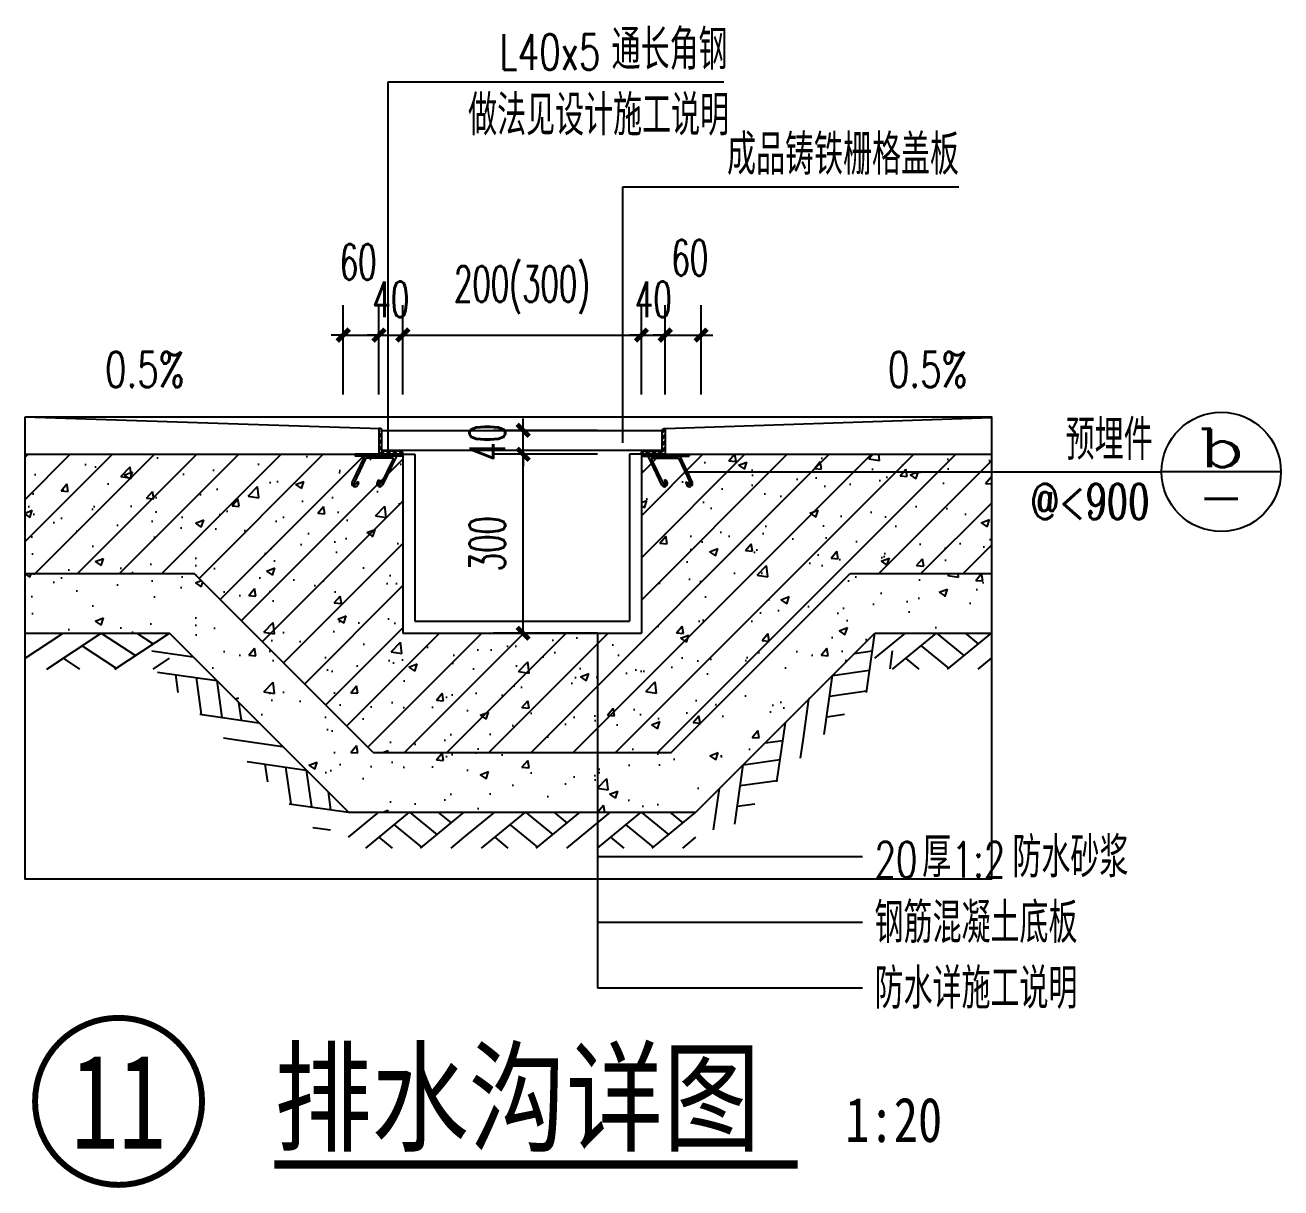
# Model space of a CAD drawing. Extents: x 0 to 125661, y -104936 to 8656.
# Drawn here: x 9784 to 11890, y -20787 to -18838 of the extents above; entities that cross this region are included whole.
import ezdxf
from ezdxf.enums import TextEntityAlignment as Align

# ---------------------------------------------------------------- set-up
doc = ezdxf.new("R2010")
doc.units = 0
doc.header["$LTSCALE"] = 800
doc.header["$MEASUREMENT"] = 0
doc.layers.get('0').update_dxf_attribs({"linetype": 'CONTINUOUS'})
doc.layers.get('Defpoints').update_dxf_attribs({"color": 1, "linetype": 'CONTINUOUS'})
for name, color, linetype in [('2', 2, 'CONTINUOUS'), ('AXIS_TEXT', 7, 'CONTINUOUS'), ('DIM_IDEN', 3, 'CONTINUOUS'), ('DIM_LEAD', 3, 'CONTINUOUS'), ('DIM_SYMB', 3, 'CONTINUOUS'), ('HATCH', 13, 'CONTINUOUS'), ('PUB_DIM', 3, 'CONTINUOUS'), ('PUB_HATCH', 8, 'CONTINUOUS'), ('PUB_TEXT', 7, 'CONTINUOUS'), ('STEEL', 60, 'CONTINUOUS'), ('WALL', 50, 'CONTINUOUS'), ('面层', 123, 'CONTINUOUS')]:
    doc.layers.add(name, color=color, linetype=linetype)
doc.styles.add('_TCH_DIM', font='SIMPLEX', dxfattribs={"bigfont": 'GBCBIG'})
doc.styles.add('_TCH_LABEL', font='COMPLEX', dxfattribs={"bigfont": 'GBCBIG'})
doc.styles.add('DIM_FONT', font='SIMPLEX.shx', dxfattribs={"width": 0.6})
doc.styles.add('ht', font='SIMHEI.TTF')
doc.styles.add('房间名称', font='SIMHEI.TTF', dxfattribs={"width": 0.8})
doc.dimstyles.new('DIMN20', dxfattribs={"dimscale": 0.2, "dimtxt": 300, "dimasz": 100, "dimexe": 250, "dimexo": 300, "dimgap": 150, "dimtad": 1, "dimdec": 0, "dimzin": 0, "dimdsep": 46, "dimtxsty": 'DIM_FONT', "dimblk": 'ARCHTICK', "dimcen": 0.09, "dimclrt": 7, "dimazin": 2, "dimtfac": 1, "dimtdec": 0, "dimtix": 1, "dimtmove": 2, "dimatfit": 3, "dimfxl": 0, "dimtolj": 1, "dimtzin": 0, "dimarcsym": 0})
pattern_1 = [(45, (86758.364, -498458.1405), (-5.30330086, 5.30330086), []), (45, (86758.364, -498454.3905), (-5.30330086, 5.30330086), [])]

# ---------------------------------------------------------------- blocks, each defined once
blk = doc.blocks.new('_ArchTick')
at = {"color": 0, "linetype": 'ByBlock', "const_width": 0.4}
blk.add_lwpolyline([(-0.5, -0.5), (0.5, 0.5)], dxfattribs=at)
blk = doc.blocks.new('*D224')
at = {"layer": 'Defpoints', "color": 0}
for p in [(10619.3, -19557.6), (10804.1, -19557.6), (10804.1, -19857.6)]:
    blk.add_point(p, dxfattribs=at)
at = {"layer": 'PUB_DIM', "color": 0, "lineweight": -2}
for p, q in [((10744.1, -19557.6), (10569.3, -19557.6)), ((10619.3, -19857.6), (10619.3, -19557.6)), ((10744.1, -19857.6), (10569.3, -19857.6))]:
    blk.add_line(p, q, dxfattribs=at)
at = {"layer": 'PUB_DIM', "color": 0, "lineweight": -2, "xscale": 20, "yscale": 20, "zscale": 20}
for p, rotation in [((10619.3, -19557.6), 90), ((10619.3, -19857.6), 270)]:
    blk.add_blockref('_ArchTick', p, dxfattribs=dict(at, rotation=rotation))
at = {"layer": 'PUB_DIM', "color": 7, "insert": (10559.3, -19707.6), "char_height": 60, "attachment_point": 5, "rotation": 90, "style": 'DIM_FONT'}
blk.add_mtext('\\A1;300', dxfattribs=at)
blk = doc.blocks.new('*D225')
at = {"layer": 'Defpoints', "color": 0}
for p in [(10619.3, -19517.6), (10804.1, -19517.6), (10804.1, -19557.6)]:
    blk.add_point(p, dxfattribs=at)
at = {"layer": 'PUB_DIM', "color": 0, "lineweight": -2}
for p, q in [((10619.3, -19517.6), (10619.3, -19497.6)), ((10744.1, -19517.6), (10569.3, -19517.6)), ((10619.3, -19557.6), (10619.3, -19517.6)), ((10744.1, -19557.6), (10569.3, -19557.6)), ((10619.3, -19557.6), (10619.3, -19577.6))]:
    blk.add_line(p, q, dxfattribs=at)
at = {"layer": 'PUB_DIM', "color": 0, "lineweight": -2, "xscale": 20, "yscale": 20, "zscale": 20}
for p, rotation in [((10619.3, -19517.6), 270), ((10619.3, -19557.6), 90)]:
    blk.add_blockref('_ArchTick', p, dxfattribs=dict(at, rotation=rotation))
at = {"layer": 'PUB_DIM', "color": 7, "insert": (10559.3, -19537.6), "char_height": 60, "attachment_point": 5, "rotation": 90, "style": 'DIM_FONT'}
blk.add_mtext('\\A1;40', dxfattribs=at)
blk = doc.blocks.new('*D226')
at = {"layer": 'Defpoints', "color": 0}
for p in [(10377.6, -19357.8), (10317.6, -19517.6), (10377.6, -19517.6)]:
    blk.add_point(p, dxfattribs=at)
at = {"layer": 'PUB_DIM', "color": 0, "lineweight": -2}
for p, q in [((10317.6, -19457.6), (10317.6, -19307.8)), ((10377.6, -19457.6), (10377.6, -19307.8)), ((10317.6, -19357.8), (10297.6, -19357.8)), ((10317.6, -19357.8), (10377.6, -19357.8)), ((10377.6, -19357.8), (10397.6, -19357.8))]:
    blk.add_line(p, q, dxfattribs=at)
at = {"layer": 'PUB_DIM', "color": 0, "lineweight": -2, "xscale": 20, "yscale": 20, "zscale": 20}
blk.add_blockref('_ArchTick', (10317.6, -19357.8), dxfattribs=at)
at = {"layer": 'PUB_DIM', "color": 0, "lineweight": -2, "xscale": 20, "yscale": 20, "zscale": 20, "rotation": 180}
blk.add_blockref('_ArchTick', (10377.6, -19357.8), dxfattribs=at)
at = {"layer": 'PUB_DIM', "color": 7, "insert": (10342.7, -19235.1), "char_height": 60, "attachment_point": 5, "style": 'DIM_FONT'}
blk.add_mtext('\\A1;60', dxfattribs=at)
blk = doc.blocks.new('*D227')
at = {"layer": 'Defpoints', "color": 0}
for p in [(10417.6, -19357.8), (10377.6, -19517.6), (10417.6, -19517.6)]:
    blk.add_point(p, dxfattribs=at)
at = {"layer": 'PUB_DIM', "color": 0, "lineweight": -2}
for p, q in [((10377.6, -19457.6), (10377.6, -19307.8)), ((10417.6, -19457.6), (10417.6, -19307.8)), ((10377.6, -19357.8), (10357.6, -19357.8)), ((10377.6, -19357.8), (10417.6, -19357.8)), ((10417.6, -19357.8), (10437.6, -19357.8))]:
    blk.add_line(p, q, dxfattribs=at)
at = {"layer": 'PUB_DIM', "color": 0, "lineweight": -2, "xscale": 20, "yscale": 20, "zscale": 20}
blk.add_blockref('_ArchTick', (10377.6, -19357.8), dxfattribs=at)
at = {"layer": 'PUB_DIM', "color": 0, "lineweight": -2, "xscale": 20, "yscale": 20, "zscale": 20, "rotation": 180}
blk.add_blockref('_ArchTick', (10417.6, -19357.8), dxfattribs=at)
at = {"layer": 'PUB_DIM', "color": 7, "insert": (10397.6, -19297.8), "char_height": 60, "attachment_point": 5, "style": 'DIM_FONT'}
blk.add_mtext('\\A1;40', dxfattribs=at)
blk = doc.blocks.new('*D228')
at = {"layer": 'Defpoints', "color": 0}
for p in [(10817.6, -19357.8), (10417.6, -19517.6), (10817.6, -19517.6)]:
    blk.add_point(p, dxfattribs=at)
at = {"layer": 'PUB_DIM', "color": 0, "lineweight": -2}
for p, q in [((10417.6, -19457.6), (10417.6, -19307.8)), ((10817.6, -19457.6), (10817.6, -19307.8)), ((10417.6, -19357.8), (10817.6, -19357.8))]:
    blk.add_line(p, q, dxfattribs=at)
at = {"layer": 'PUB_DIM', "color": 0, "lineweight": -2, "xscale": 20, "yscale": 20, "zscale": 20, "rotation": 180}
blk.add_blockref('_ArchTick', (10417.6, -19357.8), dxfattribs=at)
at = {"layer": 'PUB_DIM', "color": 0, "lineweight": -2, "xscale": 20, "yscale": 20, "zscale": 20}
blk.add_blockref('_ArchTick', (10817.6, -19357.8), dxfattribs=at)
at = {"layer": 'PUB_DIM', "color": 7, "insert": (10617.6, -19282.1), "char_height": 60, "attachment_point": 5, "style": 'DIM_FONT'}
blk.add_mtext('\\A1;200(300)', dxfattribs=at)
blk = doc.blocks.new('*D229')
at = {"layer": 'Defpoints', "color": 0}
for p in [(10857.6, -19357.8), (10817.6, -19517.6), (10857.6, -19517.6)]:
    blk.add_point(p, dxfattribs=at)
at = {"layer": 'PUB_DIM', "color": 0, "lineweight": -2}
for p, q in [((10817.6, -19457.6), (10817.6, -19307.8)), ((10857.6, -19457.6), (10857.6, -19307.8)), ((10817.6, -19357.8), (10797.6, -19357.8)), ((10817.6, -19357.8), (10857.6, -19357.8)), ((10857.6, -19357.8), (10877.6, -19357.8))]:
    blk.add_line(p, q, dxfattribs=at)
at = {"layer": 'PUB_DIM', "color": 0, "lineweight": -2, "xscale": 20, "yscale": 20, "zscale": 20}
blk.add_blockref('_ArchTick', (10817.6, -19357.8), dxfattribs=at)
at = {"layer": 'PUB_DIM', "color": 0, "lineweight": -2, "xscale": 20, "yscale": 20, "zscale": 20, "rotation": 180}
blk.add_blockref('_ArchTick', (10857.6, -19357.8), dxfattribs=at)
at = {"layer": 'PUB_DIM', "color": 7, "insert": (10837.6, -19297.8), "char_height": 60, "attachment_point": 5, "style": 'DIM_FONT'}
blk.add_mtext('\\A1;40', dxfattribs=at)
blk = doc.blocks.new('*D230')
at = {"layer": 'Defpoints', "color": 0}
for p in [(10917.6, -19357.8), (10857.6, -19517.6), (10917.6, -19517.6)]:
    blk.add_point(p, dxfattribs=at)
at = {"layer": 'PUB_DIM', "color": 0, "lineweight": -2}
for p, q in [((10857.6, -19457.6), (10857.6, -19307.8)), ((10917.6, -19457.6), (10917.6, -19307.8)), ((10857.6, -19357.8), (10837.6, -19357.8)), ((10857.6, -19357.8), (10917.6, -19357.8)), ((10917.6, -19357.8), (10937.6, -19357.8))]:
    blk.add_line(p, q, dxfattribs=at)
at = {"layer": 'PUB_DIM', "color": 0, "lineweight": -2, "xscale": 20, "yscale": 20, "zscale": 20}
blk.add_blockref('_ArchTick', (10857.6, -19357.8), dxfattribs=at)
at = {"layer": 'PUB_DIM', "color": 0, "lineweight": -2, "xscale": 20, "yscale": 20, "zscale": 20, "rotation": 180}
blk.add_blockref('_ArchTick', (10917.6, -19357.8), dxfattribs=at)
at = {"layer": 'PUB_DIM', "color": 7, "insert": (10898.9, -19228.2), "char_height": 60, "attachment_point": 5, "style": 'DIM_FONT'}
blk.add_mtext('\\A1;60', dxfattribs=at)
blk = doc.blocks.new('$LinePat$素土夯实')
at = {"color": 0}
for p, q in [((0, -210), (210, 0)), ((120, -300), (420, 0)), ((420, 0), (607.5, -187.5)), ((495, -300), (795, 0)), ((615, 0), (705, -90)), ((315, -105), (502.5, -292.5)), ((210, -210), (300, -300)), ((705, -300), (795, -210))]:
    blk.add_line(p, q, dxfattribs=at)

msp = doc.modelspace()

# ---------------------------------------------------------------- hatches: boundary and pattern name
at = {"layer": 'HATCH'}
h = msp.add_hatch(dxfattribs=at)
h.set_pattern_fill('STEEL', color=256, scale=60, style=0)
h.set_pattern_definition(pattern_1)
h.paths.add_polyline_path([(10382.6, -19534.7, 0.022864), (10377.6, -19534.2), (10377.6, -19557.6), (10417.6, -19557.6), (10417.6, -19555.6, 0.043327), (10417.5, -19555, 0.013594), (10415.6, -19552.7, 0.088783), (10414.6, -19552.6), (10382.6, -19552.6)])
h.paths.add_polyline_path([(10382.6, -19520.6, 0.414214), (10379.6, -19517.6), (10377.6, -19517.6), (10377.6, -19534.2, -0.022864), (10382.6, -19534.7)])
h = msp.add_hatch(dxfattribs=at)
h.set_pattern_fill('STEEL', color=256, scale=60, style=0)
h.set_pattern_definition(pattern_1)
edge = h.paths.add_edge_path()
edge.add_line((10817.6, -19557.6), (10817.6, -19555.6))
edge.add_arc((10820.6, -19555.6), 3, 90, 180, ccw=False)
edge.add_line((10820.6, -19552.6), (10852.6, -19552.6))
edge.add_line((10852.6, -19552.6), (10852.6, -19517.6))
edge.add_arc((10855.6, -19517.6), 3, 90, 180, ccw=False)
edge.add_line((10855.6, -19514.6), (10857.6, -19514.6))
edge.add_line((10857.6, -19514.6), (10857.6, -19557.6))
edge.add_line((10857.6, -19557.6), (10817.6, -19557.6))
at = {"layer": 'PUB_HATCH'}
h = msp.add_hatch(dxfattribs=at)
h.set_pattern_fill('钢筋混凝土', color=256, scale=20, style=0)
h.set_pattern_definition([(45, (9784.227, -20057.56), (-35.3553, 35.3553), []), (50, (9784.23, -20057.56), (143.452, -12.5504), [15, -165]), (355, (9784.23, -20057.56), (-27.75, 150.438), [12, -132]), (100.451, (9796.18, -20058.6), (115.702, 137.888), [12.748, -140.228]), (46.184, (9784.23, -20017.56), (213.448, -33.104), [22.5, -247.5]), (96.636, (9802.01, -20020.32), (186.933, 194.824), [19.122, -210.343]), (351.184, (9784.23, -20017.56), (186.932, 194.824), [18, -198]), (21, (9804.23, -20027.56), (119.381, -80.524), [15, -165]), (326, (9804.23, -20027.56), (48.663, 145.03), [12, -132]), (71.451, (9814.18, -20034.27), (168.045, 64.506), [12.748, -140.228]), (37.5, (9784.227, -20057.56), (2.432, 66.5788), [0, -130.4, 0, -134, 0, -132.5]), (7.5, (9784.23, -20057.56), (52.614, 78.8823), [0, -76.4, 0, -127.4, 0, -50.5]), (327.5, (9739.627, -20057.56), (106.7645, -4.511), [0, -50, 0, -156, 0, -207]), (317.5, (9719.63, -20057.56), (116.637, 20.021), [0, -65, 0, -103.6, 0, -147])])
h.paths.add_polyline_path([(10417.6, -19557.6), (9784.2, -19557.6), (9784.2, -19757.6), (10067.6, -19757.6), (10367.6, -20057.6), (10744.1, -20057.6), (10744.1, -19857.6), (10417.6, -19857.6)])
h.paths.add_polyline_path([(11404.6, -19557.6), (10817.6, -19557.6), (10817.6, -19857.6), (10744.1, -19857.6), (10744.1, -20057.6), (10867.6, -20057.6), (11167.6, -19757.6), (11404.6, -19757.6)])
h = msp.add_hatch(dxfattribs=at)
h.set_pattern_fill('混凝土', color=256, scale=20, style=0)
h.set_pattern_definition([(50, (9784.23, -20157.56), (143.452, -12.55), [15, -165]), (355, (9784.23, -20157.56), (-27.75, 150.438), [12, -132]), (100.451, (9796.18, -20158.6), (115.702, 137.888), [12.748, -140.228]), (46.184, (9784.23, -20117.56), (213.448, -33.104), [22.5, -247.5]), (96.636, (9802.01, -20120.32), (186.933, 194.824), [19.122, -210.343]), (351.184, (9784.23, -20117.56), (186.932, 194.824), [18, -198]), (21, (9804.23, -20127.56), (119.381, -80.524), [15, -165]), (326, (9804.23, -20127.56), (48.663, 145.03), [12, -132]), (71.451, (9814.18, -20134.27), (168.045, 64.506), [12.748, -140.228]), (37.5, (9784.227, -20157.56), (2.432, 66.5788), [0, -130.4, 0, -134, 0, -132.5]), (7.5, (9784.23, -20157.56), (52.614, 78.8823), [0, -76.4, 0, -127.4, 0, -50.5]), (327.5, (9739.627, -20157.56), (106.7645, -4.511), [0, -50, 0, -156, 0, -207]), (317.5, (9719.63, -20157.56), (116.637, 20.021), [0, -65, 0, -103.6, 0, -147])])
h.paths.add_polyline_path([(10067.6, -19757.6), (9784.2, -19757.6), (9784.2, -19857.6), (10026.2, -19857.6), (10326.2, -20157.6), (10744.1, -20157.6), (10744.1, -20057.6), (10367.6, -20057.6)])
h = msp.add_hatch(dxfattribs=at)
h.set_pattern_fill('混凝土', color=256, scale=20, style=0)
h.set_pattern_definition([(50, (10744.11, -20157.56), (143.452, -12.55), [15, -165]), (355, (10744.11, -20157.56), (-27.75, 150.438), [12, -132]), (100.451, (10756.07, -20158.6), (115.702, 137.888), [12.748, -140.228]), (46.184, (10744.11, -20117.56), (213.45, -33.104), [22.5, -247.5]), (96.636, (10761.9, -20120.32), (186.93, 194.824), [19.12, -210.343]), (351.184, (10744.11, -20117.56), (186.93, 194.824), [18, -198]), (21, (10764.11, -20127.56), (119.381, -80.524), [15, -165]), (326, (10764.11, -20127.56), (48.663, 145.03), [12, -132]), (71.451, (10774.06, -20134.27), (168.045, 64.506), [12.748, -140.228]), (37.5, (10744.113, -20157.56), (2.432, 66.5788), [0, -130.4, 0, -134, 0, -132.5]), (7.5, (10744.11, -20157.56), (52.614, 78.8823), [0, -76.4, 0, -127.4, 0, -50.5]), (327.5, (10699.513, -20157.56), (106.7645, -4.511), [0, -50, 0, -156, 0, -207]), (317.5, (10679.51, -20157.56), (116.637, 20.021), [0, -65, 0, -103.6, 0, -147])])
h.paths.add_polyline_path([(11209, -19857.6), (11404.6, -19857.6), (11404.6, -19757.6), (11167.6, -19757.6), (10867.6, -20057.6), (10744.1, -20057.6), (10744.1, -20157.6), (10909, -20157.6)])

# ---------------------------------------------------------------- linework, layer by layer
at = {"layer": '2'}
for p, q in [((10353.4, -19560.8), (10332.3, -19604.8)), ((10417.6, -19557.6), (10337.6, -19557.6)), ((10337.6, -19557.6), (10337.6, -19560.8)), ((10417.6, -19560.8), (10337.6, -19560.8)), ((10406.9, -19560.8), (10383.6, -19609.2)), ((10417, -19557.6), (10417, -19557.6)), ((10417.6, -19557.6), (10417.6, -19560.8)), ((10417.6, -19557.6), (10417.6, -19557.6)), ((10817.6, -19557.6), (10897.6, -19557.6)), ((10817.6, -19557.6), (10817.6, -19560.8)), ((10817.6, -19557.6), (10817.6, -19557.6)), ((10817.6, -19560.8), (10897.6, -19560.8)), ((10818.2, -19557.6), (10818.2, -19557.6)), ((10828.3, -19560.8), (10851.5, -19609.2)), ((10881.8, -19560.8), (10902.8, -19604.8)), ((10897.6, -19557.6), (10897.6, -19560.8)), ((10355.5, -19564), (10335.2, -19606.3)), ((10401.7, -19564), (10355.5, -19564)), ((10401.7, -19564), (10380.8, -19607.8)), ((10833.5, -19564), (10854.4, -19607.8)), ((10833.5, -19564), (10879.7, -19564)), ((10879.7, -19564), (10900, -19606.3)), ((10376.4, -19600.4), (10374.4, -19604.8)), ((10376.4, -19600.4), (10379.3, -19601.8)), ((10379.3, -19601.8), (10377.3, -19606.1)), ((10858.7, -19600.4), (10855.8, -19601.8)), ((10855.8, -19601.8), (10857.9, -19606.1)), ((10858.7, -19600.4), (10860.8, -19604.8)), ((10334.6, -19611.2), (10335.2, -19611.5)), ((10336, -19608.3), (10336.6, -19608.6)), ((10340.8, -19603.5), (10338.7, -19607.9)), ((10343.7, -19604.9), (10340.8, -19603.5)), ((10343.7, -19604.9), (10341.6, -19609.3)), ((10377.2, -19611.5), (10376.6, -19611.2)), ((10378.6, -19608.6), (10378, -19608.3)), ((10856.5, -19608.6), (10857.2, -19608.3)), ((10857.9, -19611.5), (10858.5, -19611.2)), ((10891.5, -19604.9), (10894.4, -19603.5)), ((10891.5, -19604.9), (10893.6, -19609.3)), ((10894.4, -19603.5), (10896.5, -19607.9)), ((10899.2, -19608.3), (10898.6, -19608.6)), ((10900.6, -19611.2), (10900, -19611.5))]:
    msp.add_line(p, q, dxfattribs=at)
for centre, radius, start, end in [((10336.7, -19606.9), 4.8, 154.294, 244.1021), ((10336.7, -19606.9), 1.6, 154.1021, 244.1021), ((10337.3, -19607.2), 4.8, 244.1021, 334.1021), ((10337.3, -19607.2), 1.6, 244.1021, 334.294), ((10378.7, -19606.8), 4.8, 154.4858, 244.4858), ((10378.7, -19606.8), 1.6, 154.294, 244.4858), ((10379.3, -19607.1), 4.8, 244.4858, 334.294), ((10379.3, -19607.1), 1.6, 244.4858, 334.4858), ((10855.9, -19607.1), 4.8, 205.706, 295.5142), ((10855.9, -19607.1), 1.6, 205.5142, 295.5142), ((10856.5, -19606.8), 1.6, 295.5142, 25.706), ((10856.5, -19606.8), 4.8, 295.5142, 25.5142), ((10897.9, -19607.2), 4.8, 205.8979, 295.8979), ((10897.9, -19607.2), 1.6, 205.706, 295.8979), ((10898.5, -19606.9), 1.6, 295.8979, 25.8979), ((10898.5, -19606.9), 4.8, 295.8979, 25.706)]:
    msp.add_arc(centre, radius, start, end, dxfattribs=at)
at = {"layer": 'Defpoints'}
msp.add_lwpolyline([(9784.2, -19494.6), (11404.6, -19494.6), (11404.6, -20269.8), (9784.2, -20269.8)], close=True, dxfattribs=at)
at = {"layer": 'DIM_IDEN', "color": 0}
for p, q in [((10891.3, -19587.1), (11404.6, -19587.1)), ((11404.6, -19587.1), (11689.9, -19587.1)), ((11889.9, -19587.1), (11689.9, -19587.1))]:
    msp.add_line(p, q, dxfattribs=at)
at = {"layer": 'DIM_IDEN', "color": 0, "const_width": 10}
msp.add_lwpolyline([(10080.9, -20642.3, 1), (9800.9, -20642.3, 1)], format="xyb", close=True, dxfattribs=at)
at = {"layer": 'DIM_IDEN', "color": 0}
for centre, radius in [((11789.9, -19587.1), 100), ((10890.8, -19587.1), 0.476)]:
    msp.add_circle(centre, radius, dxfattribs=at)
at = {"layer": 'DIM_LEAD'}
for p, q in [((10392.8, -19550.6), (10392.8, -18933)), ((10392.8, -18933), (10956, -18933)), ((10786.7, -19538.5), (10786.7, -19109)), ((10786.7, -19109), (11349.9, -19109))]:
    msp.add_line(p, q, dxfattribs=at)
at = {"layer": 'DIM_SYMB', "color": 0}
for p, q in [((10744.1, -19857.6), (10744.1, -20231.8)), ((10744.1, -20231.8), (11188.5, -20231.8)), ((10744.1, -20231.8), (10744.1, -20451.8)), ((10744.1, -20341.8), (11188.5, -20341.8)), ((10744.1, -20451.8), (11188.5, -20451.8))]:
    msp.add_line(p, q, dxfattribs=at)
at = {"layer": 'DIM_SYMB', "const_width": 14}
msp.add_lwpolyline([(10202.2, -20748.3), (11079.4, -20748.3)], dxfattribs=at)
at = {"layer": 'PUB_DIM'}
for points in [[(9904.9, -19460.8, 0, 0, 0), (10202.8, -19472.5, 16, 0, 0), (10262.7, -19474.9, 0, 0, 0)], [(11380.3, -19460.8, 0, 0, 0), (11032.4, -19472.8, 16, 0, 0), (10972.5, -19474.9, 0, 0, 0)]]:
    msp.add_lwpolyline(points, format="xyseb", dxfattribs=at)
at = {"layer": 'STEEL'}
for points in [[(10417.6, -19557.6), (10417.6, -19555.6, 0.414214), (10414.6, -19552.6), (10382.6, -19552.6), (10382.6, -19517.6, 0.414214), (10379.6, -19514.6), (10377.6, -19514.6), (10377.6, -19557.6)], [(10817.6, -19557.6), (10817.6, -19555.6, -0.414214), (10820.6, -19552.6), (10852.6, -19552.6), (10852.6, -19517.6, -0.414214), (10855.6, -19514.6), (10857.6, -19514.6), (10857.6, -19557.6)]]:
    msp.add_lwpolyline(points, format="xyb", close=True, dxfattribs=at)
at = {"layer": 'WALL'}
for p, q in [((9784.2, -19557.6), (10417.6, -19557.6)), ((10417.6, -19557.6), (10417.6, -19857.6)), ((10817.6, -19557.6), (10817.6, -19857.6)), ((10817.6, -19557.6), (11404.6, -19557.6)), ((9784.2, -19757.6), (10067.6, -19757.6)), ((10367.6, -20057.6), (10067.6, -19757.6)), ((10867.6, -20057.6), (11167.6, -19757.6)), ((11167.6, -19757.6), (11404.6, -19757.6)), ((9784.2, -19857.6), (10026.2, -19857.6)), ((10326.2, -20157.6), (10026.2, -19857.6)), ((10417.6, -19857.6), (10817.6, -19857.6)), ((10909, -20157.6), (11209, -19857.6)), ((11209, -19857.6), (11404.6, -19857.6)), ((10367.6, -20057.6), (10867.6, -20057.6)), ((10326.2, -20157.6), (10909, -20157.6))]:
    msp.add_line(p, q, dxfattribs=at)
at = {"layer": '面层'}
for p, q in [((9784.2, -19494.6), (10379.6, -19514.6)), ((10857.6, -19514.6), (11404.6, -19496.2)), ((10382.6, -19517.6), (10852.6, -19517.6)), ((10382.6, -19550.6), (10852.6, -19550.6)), ((10417.6, -19557.6), (10437.6, -19557.6)), ((10437.6, -19557.6), (10437.6, -19837.6)), ((10797.6, -19557.6), (10797.6, -19837.6)), ((10817.6, -19557.6), (10797.6, -19557.6)), ((10437.6, -19837.6), (10797.6, -19837.6))]:
    msp.add_line(p, q, dxfattribs=at)

# ---------------------------------------------------------------- block references
at = {"layer": 'PUB_HATCH', "yscale": 0.2000000000007276, "zscale": 0.2}
for p, xscale in [((9784.2, -19857.6), 0.3043295733077684), ((11209, -19857.6), 0.2460704367895232), ((10326.2, -20157.6), 0.2443784957958997), ((10520.4, -20157.6), 0.2443784957958997), ((10714.7, -20157.6), 0.2443784957958997)]:
    msp.add_blockref('$LinePat$素土夯实', p, dxfattribs=dict(at, xscale=xscale))
at = {"layer": 'PUB_HATCH', "xscale": 0.2668327476166915, "yscale": 0.2000000000007276, "zscale": 0.2}
for p, rotation in [((10026.2, -19857.6), 315), ((11059, -20007.6), 45), ((10176.2, -20007.6), 315), ((10909, -20157.6), 45)]:
    msp.add_blockref('$LinePat$素土夯实', p, dxfattribs=dict(at, rotation=rotation))

# ---------------------------------------------------------------- texts
at = {"layer": 'AXIS_TEXT', "color": 0, "style": 'ht', "width": 0.691406}
msp.add_text('11', height=158.39, dxfattribs=at).set_placement((9861.7, -20721.5), (10020.1, -20721.5), align=Align.FIT)
at = {"layer": 'PUB_TEXT', "style": '_TCH_DIM'}
for s, p in [('通长角钢', (10767.6, -18913)), ('做法见设计施工说明', (10527.1, -19023)), ('成品铸铁栅格盖板', (10961.2, -19089))]:
    msp.add_text(s, height=67.52, dxfattribs=at).set_placement(p)
at = {"layer": 'PUB_TEXT'}
for s, height, style, width, p in [('L40x5', 59.5, '_TCH_DIM', 0.705882, (10579.6, -18913)), ('0.5%', 59.5, '_TCH_DIM', 0.705882, (9918.3, -19445.1)), ('0.5%', 59.5, '_TCH_DIM', 0.705882, (11230.9, -19445.1)), ('排水沟详图', 149.37, '房间名称', 0.8, (10202.2, -20710.4)), ('1:20', 74.68, '房间名称', 0.8, (11159.4, -20710.4))]:
    msp.add_text(s, height=height, dxfattribs=dict(at, style=style, width=width)).set_placement(p)
at = {"layer": 'PUB_TEXT', "color": 0}
for s, height, style, p in [('预埋件', 67.52, '_TCH_LABEL', (11529.1, -19567.1)), ('防水砂浆', 67.52, '_TCH_DIM', (11439.7, -20266.8)), ('厚', 67.5, '_TCH_DIM', (11288.5, -20266.8)), ('钢筋混凝土底板', 67.52, '_TCH_DIM', (11208.5, -20376.8)), ('防水详施工说明', 67.52, '_TCH_DIM', (11208.5, -20486.8))]:
    msp.add_text(s, height=height, dxfattribs=dict(at, style=style)).set_placement(p)
at = {"layer": 'PUB_TEXT', "color": 0, "style": '_TCH_LABEL'}
for s, width, p, p2 in [('b', 1.640625, (11749.6, -19579.1), (11830.1, -19579.1)), ('-', 1.458333, (11749.6, -19659.6), (11830.1, -19659.6))]:
    msp.add_text(s, height=64.4, dxfattribs=dict(at, width=width)).set_placement(p, p2, align=Align.FIT)
at = {"layer": 'PUB_TEXT', "color": 0, "width": 0.705882}
for s, style, p in [('@<900', '_TCH_LABEL', (11469.9, -19666.6)), ('20', '_TCH_DIM', (11208.5, -20266.8)), ('1:2', '_TCH_DIM', (11337.7, -20266.8))]:
    msp.add_text(s, height=59.5, dxfattribs=dict(at, style=style)).set_placement(p)

# ---------------------------------------------------------------- dimensions: what is measured, and where the dimension line sits
at = {"layer": 'PUB_DIM'}
for base, p1, p2, picture, middle in [((10377.6, -19357.8), (10317.6, -19517.6), (10377.6, -19517.6), '*D226', (10342.7, -19235.1)), ((10917.6, -19357.8), (10857.6, -19517.6), (10917.6, -19517.6), '*D230', (10898.9, -19228.2))]:
    dim = msp.add_linear_dim(base=base, p1=p1, p2=p2, angle=0, dimstyle='DIMN20', dxfattribs=at)
    dim.commit()
    dim.dimension.update_dxf_attribs({"geometry": picture, "text_midpoint": middle, "dimtype": 161})
dim = msp.add_aligned_dim(p1=(10417.6, -19517.6), p2=(10817.6, -19517.6), distance=159.7, text='200(300)', dimstyle='DIMN20', dxfattribs=at)
dim.commit()
dim.dimension.update_dxf_attribs({"geometry": '*D228', "text_midpoint": (10617.6, -19282.1)})
for p1, p2, distance, picture, middle in [((10377.6, -19517.6), (10417.6, -19517.6), 159.7, '*D227', (10397.6, -19297.8)), ((10817.6, -19517.6), (10857.6, -19517.6), 159.7, '*D229', (10837.6, -19297.8)), ((10804.1, -19557.6), (10804.1, -19517.6), 184.8, '*D225', (10559.3, -19537.6)), ((10804.1, -19857.6), (10804.1, -19557.6), 184.8, '*D224', (10559.3, -19707.6))]:
    dim = msp.add_aligned_dim(p1=p1, p2=p2, distance=distance, dimstyle='DIMN20', dxfattribs=at)
    dim.commit()
    dim.dimension.update_dxf_attribs({"geometry": picture, "text_midpoint": middle})

doc.saveas('drawing.dxf')
